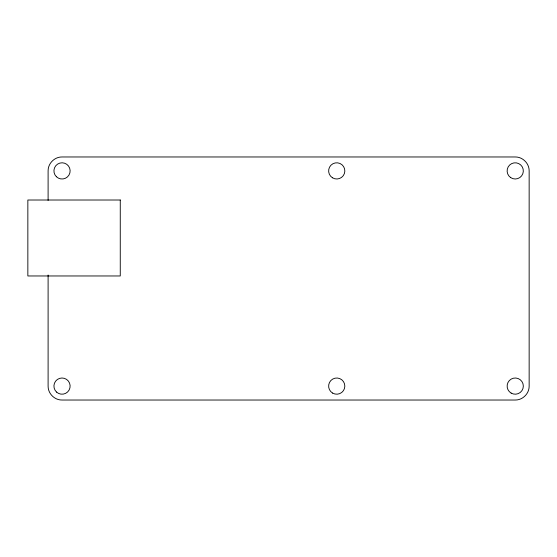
<?xml version="1.0" encoding="UTF-8"?>
<svg xmlns="http://www.w3.org/2000/svg" width="557" height="557" viewBox="0 0 557 557"><rect width="100%" height="100%" fill="white"/><g stroke="black" fill="none" stroke-linecap="round" stroke-linejoin="round"><path stroke-width="0.84" d="M48.104 200.402L48.104 170.895C47.972 163.431 54.565 156.837 62.029 156.97L515.225 156.97C522.696 156.837 529.282 163.431 529.15 170.895L529.15 386.105C529.282 393.569 522.696 400.163 515.225 400.03L62.029 400.03C54.565 400.163 47.972 393.569 48.104 386.105L48.104 275.026M120.263 200.012L27.85 200.012L27.85 275.966L120.263 275.966L120.263 200.012M332.64 393.096A8.104 8.104 0 0 0 344.832 386.154A8.104 8.104 0 0 0 332.724 379.059A8.104 8.104 0 0 0 332.64 393.096M332.452 177.774A8.104 8.104 0 0 0 344.832 171.166A8.104 8.104 0 0 0 332.912 163.751A8.104 8.104 0 0 0 332.452 177.774M510.713 177.627A8.104 8.104 0 0 0 523.308 171.438A8.104 8.104 0 0 0 511.646 163.626A8.104 8.104 0 0 0 510.713 177.627M511.173 393.117A8.104 8.104 0 0 0 523.329 386.105A8.104 8.104 0 0 0 511.173 379.087A8.104 8.104 0 0 0 511.173 393.117M56.41 176.736A8.104 8.104 0 0 0 69.897 172.844A8.104 8.104 0 0 0 59.787 163.11A8.104 8.104 0 0 0 56.41 176.736M56.57 392.093A8.104 8.104 0 0 0 69.945 387.832A8.104 8.104 0 0 0 59.571 378.384A8.104 8.104 0 0 0 56.57 392.093"/></g></svg>
